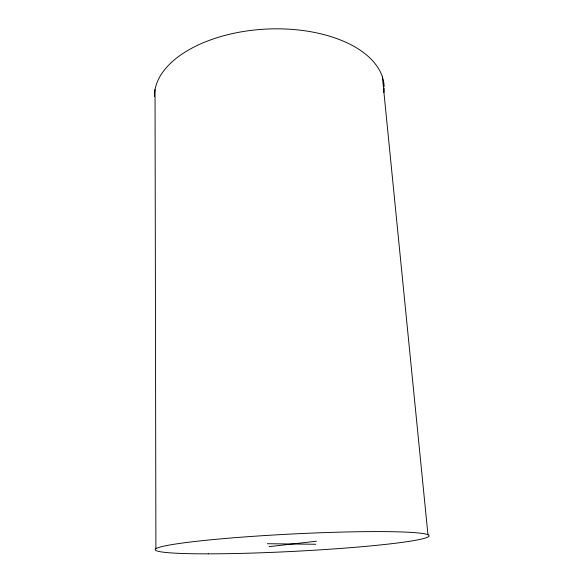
<?xml version="1.0" encoding="UTF-8"?>
<svg xmlns="http://www.w3.org/2000/svg" width="583" height="583" viewBox="0 0 583 583"><rect width="100%" height="100%" fill="white"/><g stroke="black" fill="none" stroke-linecap="round" stroke-linejoin="round"><path stroke-width="0.87" d="M269.171 546.643L316.452 541.206M267.364 543.72L315.782 544.26M382.382 76.869L427.966 534.742M155.034 89.505L155.901 548.683M384.182 88.222A114.989 62.979 -2.9 0 1 383.869 92.566M154.415 96.574A114.989 62.979 -2.9 0 1 267.51 29.026A114.989 62.979 -2.9 0 1 384.153 86.466M208.269 553.85A137.151 8.716 -2.9 0 0 427.856 537.052A137.151 8.716 -2.9 0 0 240.262 537.264A137.151 8.716 -2.9 0 0 208.269 553.85"/></g></svg>
